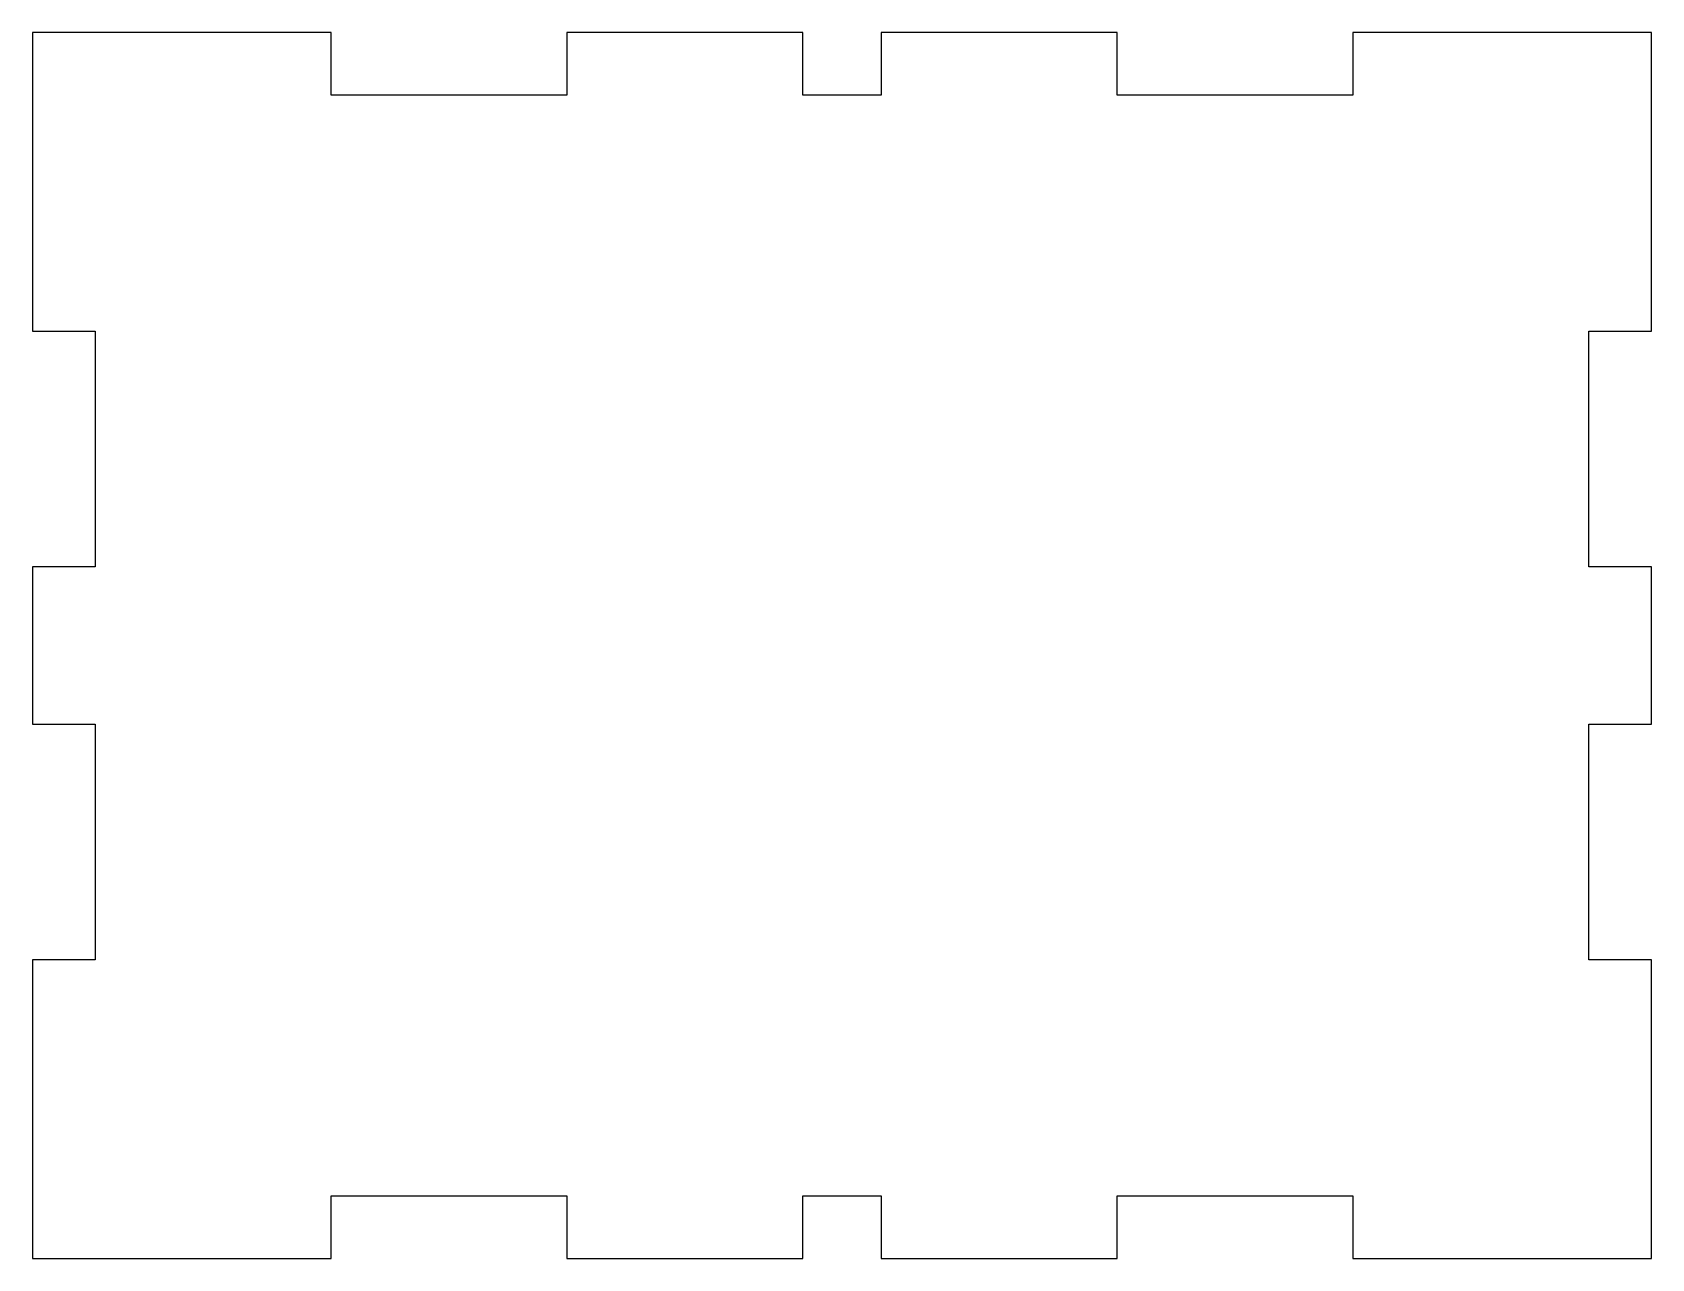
# Model space of a CAD drawing. Header units: millimetres. Extents: x -99 to 4, y -4 to 74.
import ezdxf

# ---------------------------------------------------------------- set-up
doc = ezdxf.new("R2010")
doc.units = ezdxf.units.MM

msp = doc.modelspace()

# ---------------------------------------------------------------- linework, layer by layer
at = {"color": 7, "linetype": 'Continuous', "lineweight": 25}
for p, q in [((-80, 74), (-99, 74)), ((-99, 74), (-99, 55)), ((-80, 70), (-80, 74)), ((-65, 74), (-65, 70)), ((-50, 74), (-65, 74)), ((-50, 70), (-50, 74)), ((-45, 74), (-45, 70)), ((-30, 74), (-45, 74)), ((-30, 70), (-30, 74)), ((-15, 74), (-15, 70)), ((4, 74), (-15, 74)), ((4, 55), (4, 74)), ((-65, 70), (-80, 70)), ((-45, 70), (-50, 70)), ((-15, 70), (-30, 70)), ((-99, 55), (-95, 55)), ((-95, 55), (-95, 40)), ((0, 55), (4, 55)), ((0, 40), (0, 55)), ((-99, 40), (-99, 30)), ((-95, 40), (-99, 40)), ((4, 40), (0, 40)), ((4, 30), (4, 40)), ((-99, 30), (-95, 30)), ((-95, 30), (-95, 15)), ((0, 30), (4, 30)), ((0, 15), (0, 30)), ((-99, 15), (-99, -4)), ((-95, 15), (-99, 15)), ((4, 15), (0, 15)), ((4, -4), (4, 15)), ((-80, -4), (-80, 0)), ((-80, 0), (-65, 0)), ((-65, 0), (-65, -4)), ((-50, -4), (-50, 0)), ((-50, 0), (-45, 0)), ((-45, 0), (-45, -4)), ((-30, -4), (-30, 0)), ((-30, 0), (-15, 0)), ((-15, 0), (-15, -4)), ((-99, -4), (-80, -4)), ((-65, -4), (-50, -4)), ((-45, -4), (-30, -4)), ((-15, -4), (4, -4))]:
    msp.add_line(p, q, dxfattribs=at)

doc.saveas('drawing.dxf')
